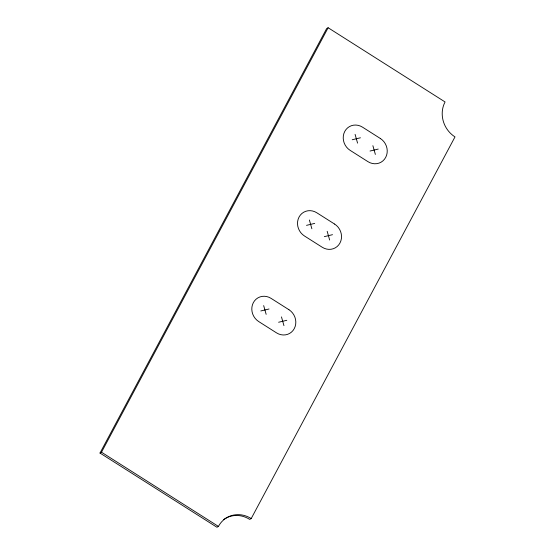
<?xml version="1.0" encoding="UTF-8"?>
<svg xmlns="http://www.w3.org/2000/svg" width="555" height="555" viewBox="0 0 555 555"><rect width="100%" height="100%" fill="white"/><g stroke="black" fill="none" stroke-linecap="round" stroke-linejoin="round"><path stroke-width="0.83" d="M251.207 518.564A25.821 23.698 60.8 0 0 218.427 526.417L216.936 527.25L100.004 453.046L326.645 28.582L328.137 27.75L445.068 101.954A25.821 23.698 60.8 0 0 454.996 136.905L251.207 518.564L249.715 519.397A25.821 23.698 60.8 0 0 223.603 519.591M100.004 453.046L101.503 452.207L328.137 27.75M352.238 139.749L360.431 137.786M370.025 151.036L378.226 149.073M306.526 225.351L314.72 223.387M324.321 236.645L332.514 234.682M260.815 310.96L269.015 308.996M278.61 322.247L286.803 320.291M101.503 452.207L218.427 526.417M372.884 145.688L375.367 154.429M355.096 134.4L357.573 143.135M327.179 231.296L329.656 240.031M309.385 220.002L311.868 228.743M281.468 316.898L283.945 325.639M263.674 305.611L266.157 314.345M380.314 138.466L362.526 127.171A13.986 12.834 60.8 0 0 344.766 131.424A13.986 12.834 60.8 0 0 350.143 150.356L367.937 161.651A13.986 12.834 60.8 0 0 385.69 157.398A13.986 12.834 60.8 0 0 380.314 138.466M334.609 224.067L316.815 212.78A13.986 12.834 60.8 0 0 299.062 217.033A13.986 12.834 60.8 0 0 304.438 235.965L322.226 247.252A13.986 12.834 60.8 0 0 339.979 243A13.986 12.834 60.8 0 0 334.609 224.067M288.898 309.676L271.104 298.382A13.986 12.834 60.8 0 0 253.351 302.635A13.986 12.834 60.8 0 0 258.727 321.567L276.515 332.861A13.986 12.834 60.8 0 0 294.275 328.609A13.986 12.834 60.8 0 0 288.898 309.676"/></g></svg>
